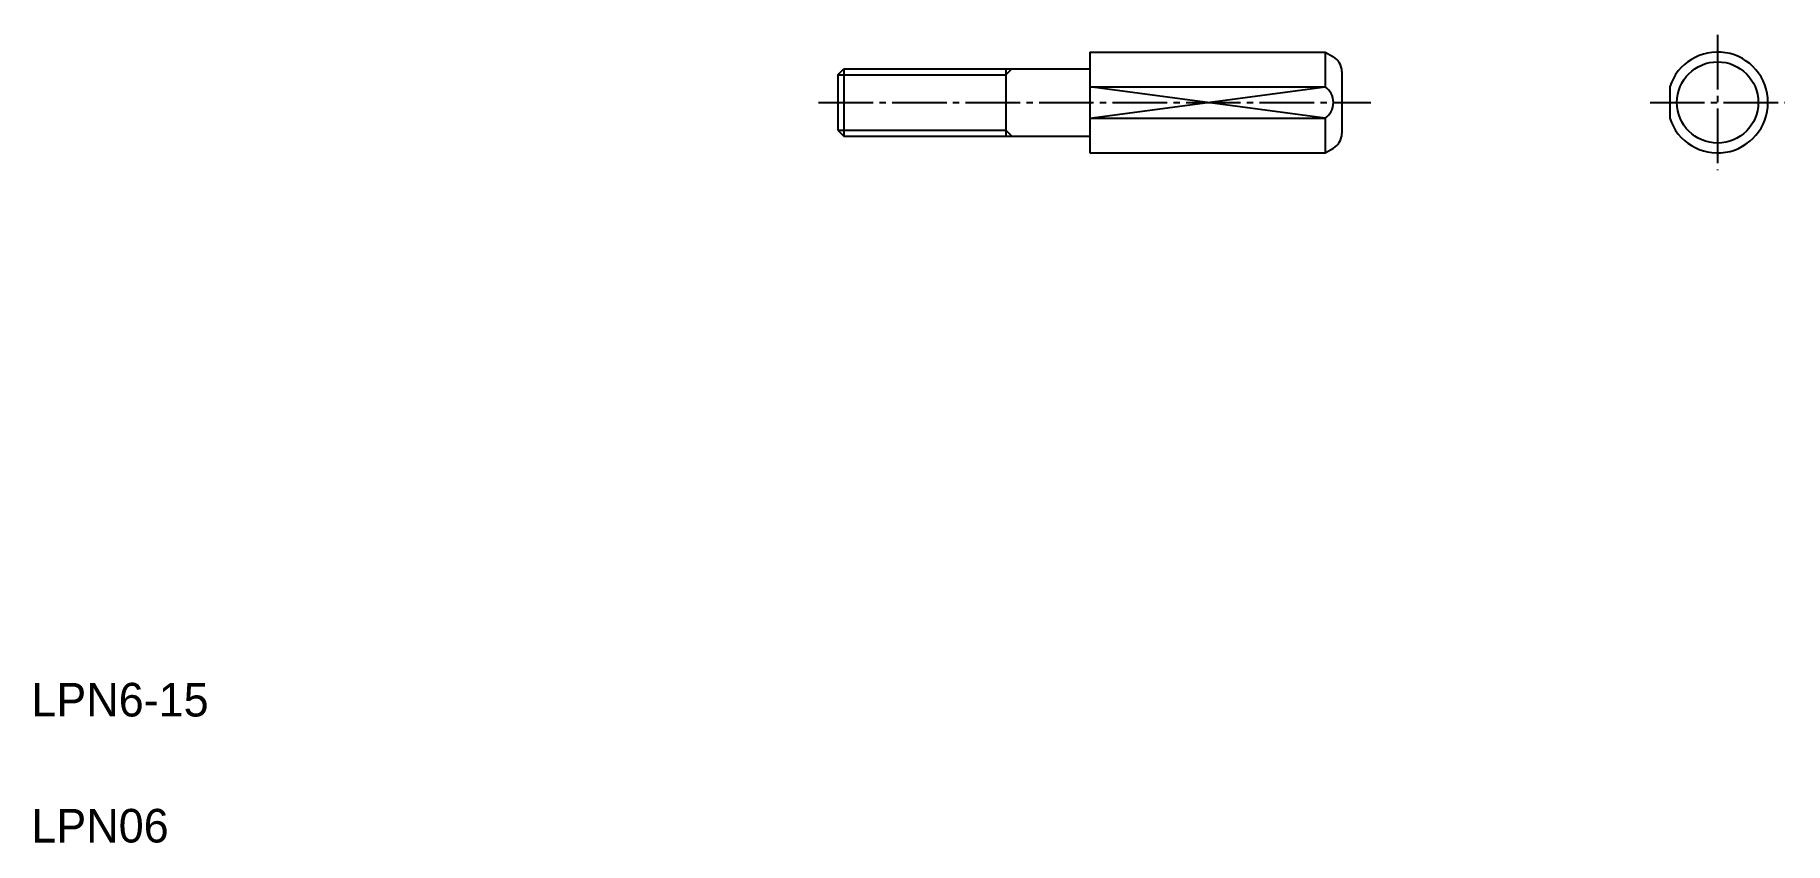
# Model space of a CAD drawing. Extents: x 5 to 109, y 5 to 53.
import ezdxf

# ---------------------------------------------------------------- set-up
doc = ezdxf.new("R2010")
doc.units = 0
doc.header["$LTSCALE"] = 0.25
doc.linetypes.add('CENTER', pattern=[17.5, 13, -1.5, 1.5, -1.5])
doc.layers.get('0').update_dxf_attribs({"linetype": 'CONTINUOUS'})
doc.layers.add('CENTER', color=1, linetype='CENTER')
doc.styles.get("Standard").update_dxf_attribs({"font": 'txt', "height": 1.6})

msp = doc.modelspace()

# ---------------------------------------------------------------- linework, layer by layer
at = {"linetype": 'CONTINUOUS'}
for p, q in [((68.02, 52.04), (82.02, 52.04)), ((68.02, 52.04), (68.02, 46.04)), ((82.02, 52.04), (82.02, 49.98)), ((82.02, 52.04), (82.52, 51.75)), ((53.02, 50.69), (53.37, 51.04)), ((53.02, 50.69), (53.02, 47.39)), ((53.37, 51.04), (68.02, 51.04)), ((53.37, 51.04), (53.37, 47.04)), ((63.02, 51.04), (63.02, 47.04)), ((83.02, 50.89), (83.02, 47.19)), ((68.02, 49.98), (82.02, 49.98)), ((102.54, 49.98), (102.54, 48.1)), ((68.02, 48.1), (82.02, 48.1)), ((82.02, 48.1), (82.02, 46.04)), ((53.02, 47.39), (53.37, 47.04)), ((53.37, 47.04), (68.02, 47.04)), ((68.02, 46.04), (82.02, 46.04)), ((82.02, 46.04), (82.52, 46.33))]:
    msp.add_line(p, q, dxfattribs=at)
at = {"color": 3, "linetype": 'CONTINUOUS'}
for p, q in [((53.02, 50.69), (63.02, 50.69)), ((63.02, 50.69), (63.37, 51.04)), ((82.02, 48.1), (68.02, 49.98)), ((68.02, 48.1), (82.02, 49.98)), ((53.02, 47.39), (63.02, 47.39)), ((63.02, 47.39), (63.37, 47.04))]:
    msp.add_line(p, q, dxfattribs=at)
for p, q in [((102.54, 49.51), (102.54, 49.51)), ((102.54, 49.04), (102.54, 49.04))]:
    msp.add_line(p, q)
at = {"linetype": 'CONTINUOUS'}
msp.add_circle((105.39, 49.04), 2.42, dxfattribs=at)
for centre, radius, start, end in [((82.02, 50.89), 1, 0, 60), ((105.39, 49.04), 3, 198.1949, 161.8051), ((81.39, 49.04), 1.13, 303.8169, 56.1831), ((82.02, 47.19), 1, 300, 0)]:
    msp.add_arc(centre, radius, start, end, dxfattribs=at)
at = {"layer": 'CENTER', "color": 1, "linetype": 'CENTER'}
for p, q in [((105.39, 53.06), (105.39, 45.02)), ((51.87, 49.04), (84.74, 49.04)), ((101.37, 49.04), (109.4, 49.04))]:
    msp.add_line(p, q, dxfattribs=at)

# ---------------------------------------------------------------- texts
for s, p in [('LPN6-15', (5, 12.5)), ('LPN06', (5, 5))]:
    msp.add_text(s, height=2).set_placement(p)

doc.saveas('drawing.dxf')
